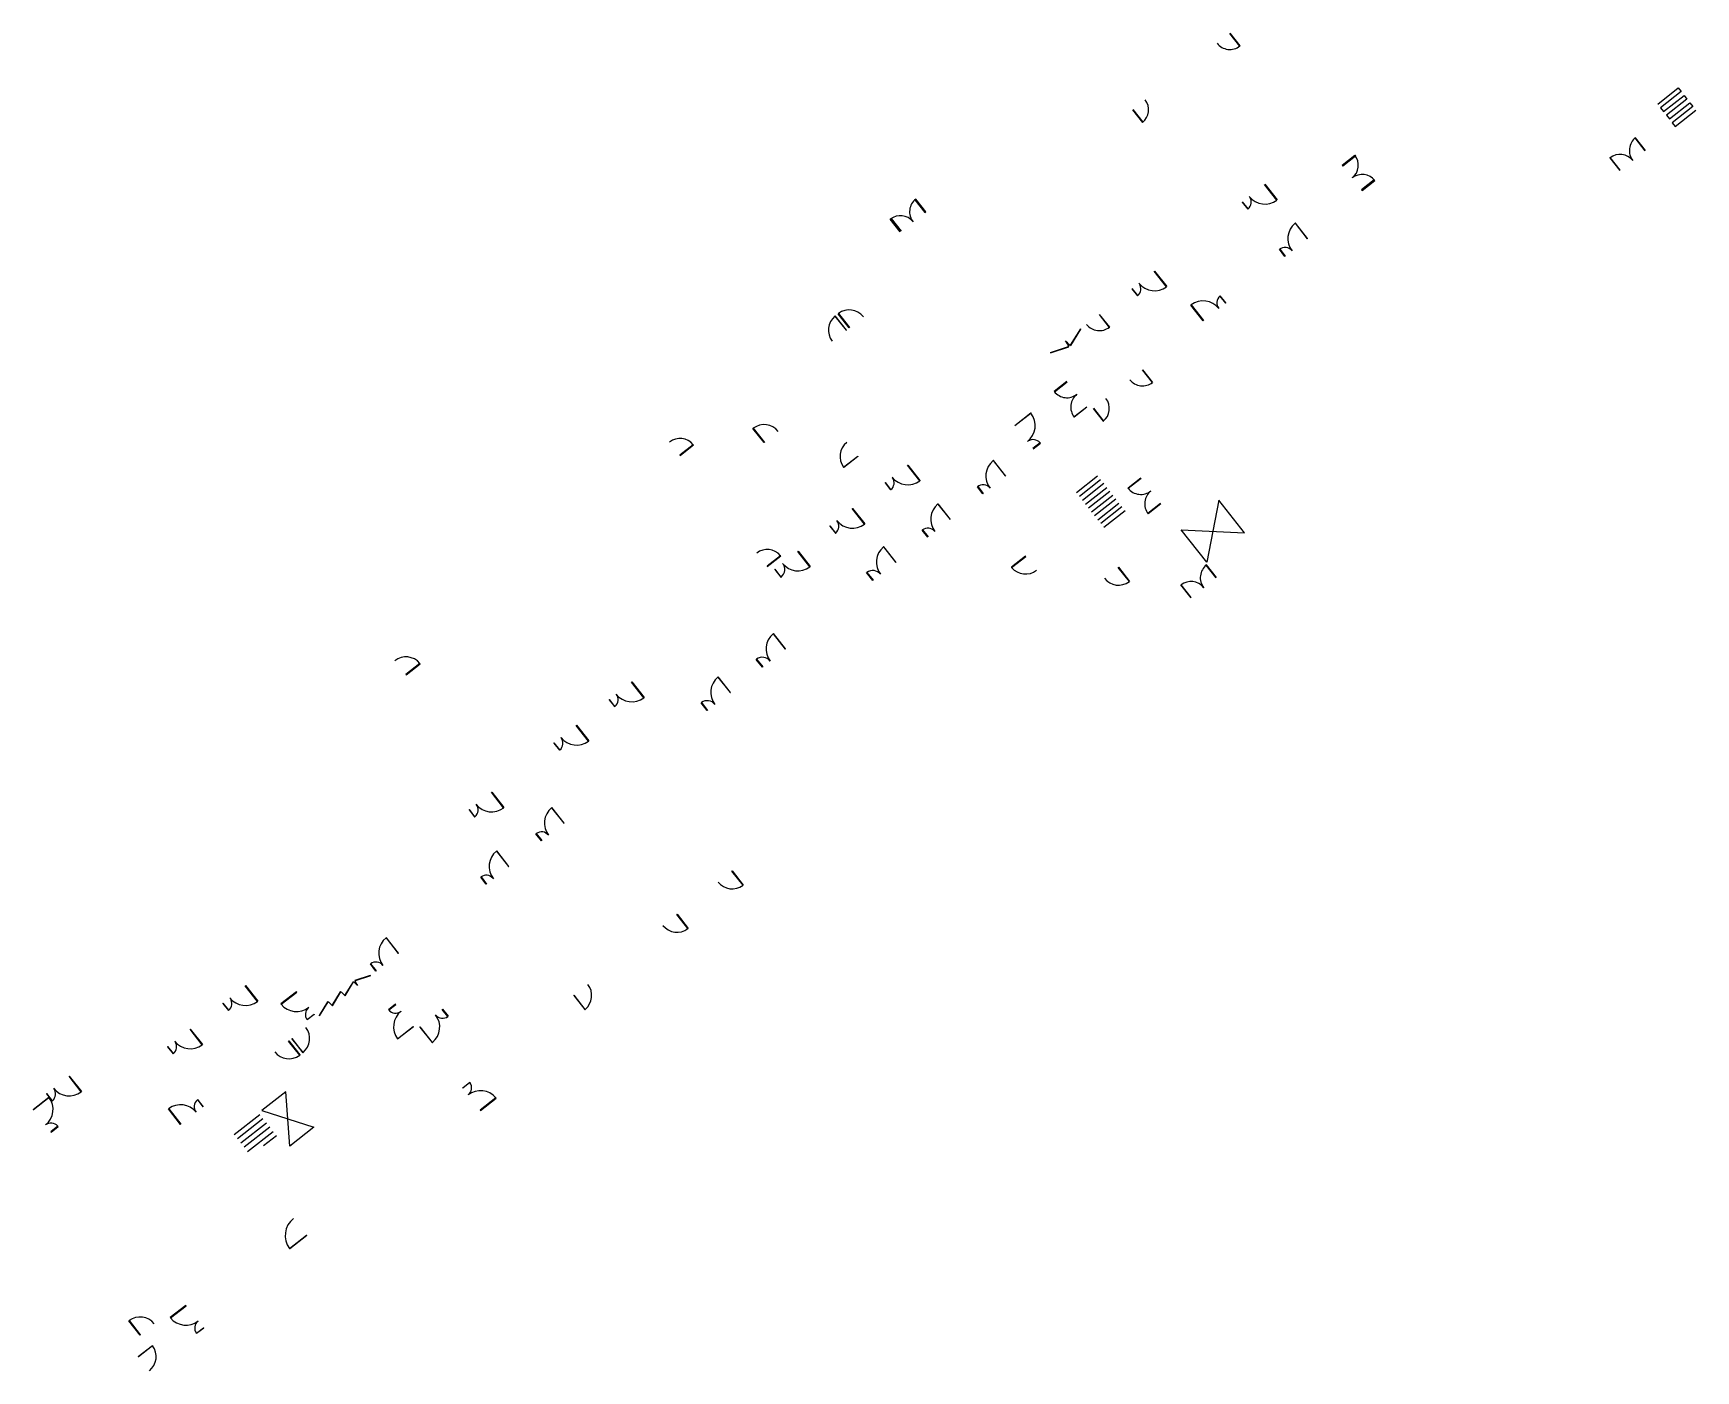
# Model space of a CAD drawing. Header units: metres. Extents: x 2540438.5 to 2540530.9, y 1181223.6 to 1181297.9.
import ezdxf

# ---------------------------------------------------------------- set-up
doc = ezdxf.new("R2010")
doc.units = ezdxf.units.M
doc.header["$LTSCALE"] = 5080
doc.layers.add('HEIG-PORTES', color=130, linetype='Continuous')

msp = doc.modelspace()

# ---------------------------------------------------------------- linework, layer by layer
at = {"layer": 'HEIG-PORTES', "linetype": 'Continuous'}
for p, q in [((2540504.958, 1181297.864), (2540505.514, 1181297.156)), ((2540504.974, 1181297.876), (2540505.53, 1181297.169)), ((2540499.565, 1181293.625), (2540500.121, 1181292.917)), ((2540499.58, 1181293.637), (2540500.136, 1181292.93)), ((2540528.056, 1181291.35), (2540527.5, 1181292.058)), ((2540528.072, 1181291.362), (2540527.516, 1181292.07)), ((2540511.217, 1181290.548), (2540511.925, 1181291.104)), ((2540511.962, 1181291.057), (2540511.254, 1181290.501)), ((2540526.657, 1181290.25), (2540526.101, 1181290.958)), ((2540526.672, 1181290.262), (2540526.116, 1181290.97)), ((2540507.588, 1181288.611), (2540506.908, 1181289.476)), ((2540506.924, 1181289.488), (2540507.604, 1181288.623)), ((2540513, 1181289.736), (2540512.292, 1181289.18)), ((2540512.329, 1181289.132), (2540513.037, 1181289.689)), ((2540487.478, 1181288.628), (2540488.035, 1181287.92)), ((2540488.082, 1181287.958), (2540487.526, 1181288.665)), ((2540505.666, 1181288.5), (2540505.975, 1181288.106)), ((2540505.991, 1181288.119), (2540505.682, 1181288.512)), ((2540512.292, 1181289.18), (2540512.329, 1181289.132)), ((2540486.667, 1181286.845), (2540486.11, 1181287.553)), ((2540486.158, 1181287.59), (2540486.714, 1181286.882)), ((2540488.035, 1181287.92), (2540488.082, 1181287.958)), ((2540505.975, 1181288.106), (2540505.991, 1181288.119)), ((2540508.617, 1181287.334), (2540508.601, 1181287.322)), ((2540508.601, 1181287.322), (2540509.281, 1181286.457)), ((2540509.297, 1181286.469), (2540508.617, 1181287.334)), ((2540508.039, 1181285.48), (2540507.73, 1181285.874)), ((2540507.746, 1181285.886), (2540508.055, 1181285.493)), ((2540509.281, 1181286.457), (2540509.297, 1181286.469)), ((2540501.455, 1181283.791), (2540500.776, 1181284.656)), ((2540500.791, 1181284.668), (2540501.471, 1181283.803)), ((2540508.055, 1181285.493), (2540508.039, 1181285.48)), ((2540499.533, 1181283.68), (2540499.842, 1181283.286)), ((2540499.858, 1181283.299), (2540499.549, 1181283.692)), ((2540499.842, 1181283.286), (2540499.858, 1181283.299)), ((2540502.815, 1181282.774), (2540502.831, 1181282.786)), ((2540502.831, 1181282.786), (2540503.51, 1181281.921)), ((2540504.444, 1181283.291), (2540504.428, 1181283.278)), ((2540504.428, 1181283.278), (2540504.737, 1181282.885)), ((2540504.753, 1181282.897), (2540504.444, 1181283.291)), ((2540504.737, 1181282.885), (2540504.753, 1181282.897)), ((2540483.051, 1181282.172), (2540483.036, 1181282.16)), ((2540483.036, 1181282.16), (2540483.654, 1181281.374)), ((2540483.669, 1181281.386), (2540483.051, 1181282.172)), ((2540483.209, 1181282.296), (2540483.224, 1181282.308)), ((2540483.827, 1181281.51), (2540483.209, 1181282.296)), ((2540483.224, 1181282.308), (2540483.842, 1181281.522)), ((2540497.709, 1181282.246), (2540498.266, 1181281.538)), ((2540497.725, 1181282.258), (2540498.281, 1181281.551)), ((2540503.495, 1181281.909), (2540502.815, 1181282.774)), ((2540503.51, 1181281.921), (2540503.495, 1181281.909)), ((2540483.654, 1181281.374), (2540483.669, 1181281.386)), ((2540483.842, 1181281.522), (2540483.827, 1181281.51)), ((2540496.67, 1181281.453), (2540496.109, 1181280.548)), ((2540496.687, 1181281.443), (2540496.126, 1181280.538)), ((2540495.007, 1181280.145), (2540496.018, 1181280.477)), ((2540495.013, 1181280.126), (2540496.025, 1181280.458)), ((2540500.112, 1181279.173), (2540500.668, 1181278.466)), ((2540500.127, 1181279.186), (2540500.683, 1181278.478)), ((2540495.925, 1181278.529), (2540495.218, 1181277.972)), ((2540495.23, 1181277.957), (2540495.937, 1181278.513)), ((2540495.218, 1181277.972), (2540495.23, 1181277.957)), ((2540493.026, 1181276.084), (2540493.918, 1181276.785)), ((2540493.93, 1181276.769), (2540493.038, 1181276.068)), ((2540493.918, 1181276.785), (2540493.93, 1181276.769)), ((2540496.317, 1181276.573), (2540497.025, 1181277.129)), ((2540496.33, 1181276.557), (2540496.317, 1181276.573)), ((2540497.037, 1181277.113), (2540496.33, 1181276.557)), ((2540497.383, 1181277.029), (2540497.94, 1181276.322)), ((2540497.399, 1181277.042), (2540497.955, 1181276.334)), ((2540478.482, 1181275.923), (2540478.498, 1181275.935)), ((2540479.1, 1181275.137), (2540478.482, 1181275.923)), ((2540478.498, 1181275.935), (2540479.116, 1181275.149)), ((2540475.166, 1181275.019), (2540474.419, 1181274.432)), ((2540474.431, 1181274.417), (2540475.178, 1181275.004)), ((2540475.178, 1181275.004), (2540475.166, 1181275.019)), ((2540479.116, 1181275.149), (2540479.1, 1181275.137)), ((2540494.438, 1181275.122), (2540494.033, 1181274.803)), ((2540494.045, 1181274.787), (2540494.451, 1181275.106)), ((2540494.451, 1181275.106), (2540494.438, 1181275.122)), ((2540474.419, 1181274.432), (2540474.431, 1181274.417)), ((2540483.518, 1181273.763), (2540484.304, 1181274.381)), ((2540483.53, 1181273.747), (2540483.518, 1181273.763)), ((2540484.316, 1181274.365), (2540483.53, 1181273.747)), ((2540484.304, 1181274.381), (2540484.316, 1181274.365)), ((2540487.064, 1181273.879), (2540487.08, 1181273.891)), ((2540487.744, 1181273.014), (2540487.064, 1181273.879)), ((2540487.08, 1181273.891), (2540487.76, 1181273.026)), ((2540491.839, 1181274.147), (2540491.824, 1181274.135)), ((2540491.824, 1181274.135), (2540492.503, 1181273.27)), ((2540492.519, 1181273.282), (2540491.839, 1181274.147)), ((2540485.838, 1181272.915), (2540485.822, 1181272.903)), ((2540485.822, 1181272.903), (2540486.131, 1181272.509)), ((2540486.147, 1181272.522), (2540485.838, 1181272.915)), ((2540487.76, 1181273.026), (2540487.744, 1181273.014)), ((2540491.261, 1181272.293), (2540490.952, 1181272.687)), ((2540490.968, 1181272.699), (2540491.277, 1181272.306)), ((2540492.503, 1181273.27), (2540492.519, 1181273.282)), ((2540500.032, 1181273.158), (2540499.324, 1181272.602)), ((2540500.044, 1181273.142), (2540499.336, 1181272.586)), ((2540486.131, 1181272.509), (2540486.147, 1181272.522)), ((2540488.773, 1181271.737), (2540488.757, 1181271.725)), ((2540488.757, 1181271.725), (2540489.437, 1181270.86)), ((2540489.453, 1181270.872), (2540488.773, 1181271.737)), ((2540491.277, 1181272.306), (2540491.261, 1181272.293)), ((2540501.132, 1181271.759), (2540500.424, 1181271.203)), ((2540501.144, 1181271.743), (2540500.436, 1181271.187)), ((2540483.998, 1181271.469), (2540484.014, 1181271.481)), ((2540484.678, 1181270.604), (2540483.998, 1181271.469)), ((2540484.014, 1181271.481), (2540484.693, 1181270.616)), ((2540482.771, 1181270.505), (2540482.756, 1181270.493)), ((2540482.756, 1181270.493), (2540483.065, 1181270.099)), ((2540483.08, 1181270.112), (2540482.771, 1181270.505)), ((2540483.065, 1181270.099), (2540483.08, 1181270.112)), ((2540484.693, 1181270.616), (2540484.678, 1181270.604)), ((2540487.886, 1181270.277), (2540487.902, 1181270.289)), ((2540488.195, 1181269.883), (2540487.886, 1181270.277)), ((2540487.902, 1181270.289), (2540488.211, 1181269.896)), ((2540480.011, 1181268.854), (2540479.264, 1181268.268)), ((2540479.264, 1181268.268), (2540479.275, 1181268.253)), ((2540479.275, 1181268.253), (2540480.023, 1181268.839)), ((2540480.023, 1181268.839), (2540480.011, 1181268.854)), ((2540493.624, 1181268.834), (2540492.838, 1181268.216)), ((2540492.838, 1181268.216), (2540492.85, 1181268.2)), ((2540492.85, 1181268.2), (2540493.636, 1181268.818)), ((2540493.636, 1181268.818), (2540493.624, 1181268.834)), ((2540498.776, 1181268.202), (2540498.791, 1181268.215)), ((2540499.393, 1181267.416), (2540498.776, 1181268.202)), ((2540498.791, 1181268.215), (2540499.409, 1181267.429)), ((2540504.218, 1181267.621), (2540503.662, 1181268.329)), ((2540504.234, 1181267.634), (2540503.678, 1181268.341)), ((2540499.409, 1181267.429), (2540499.393, 1181267.416)), ((2540502.819, 1181266.521), (2540502.262, 1181267.229)), ((2540502.834, 1181266.534), (2540502.278, 1181267.241)), ((2540459.978, 1181262.867), (2540459.192, 1181262.249)), ((2540459.204, 1181262.233), (2540459.991, 1181262.851)), ((2540459.991, 1181262.851), (2540459.978, 1181262.867)), ((2540459.192, 1181262.249), (2540459.204, 1181262.233)), ((2540471.733, 1181261.829), (2540471.749, 1181261.841)), ((2540472.413, 1181260.964), (2540471.733, 1181261.829)), ((2540471.749, 1181261.841), (2540472.428, 1181260.976)), ((2540470.506, 1181260.865), (2540470.491, 1181260.853)), ((2540470.491, 1181260.853), (2540470.8, 1181260.459)), ((2540470.815, 1181260.472), (2540470.506, 1181260.865)), ((2540472.428, 1181260.976), (2540472.413, 1181260.964)), ((2540470.8, 1181260.459), (2540470.815, 1181260.472)), ((2540468.667, 1181259.419), (2540468.682, 1181259.431)), ((2540469.346, 1181258.554), (2540468.667, 1181259.419)), ((2540468.682, 1181259.431), (2540469.362, 1181258.566)), ((2540467.44, 1181258.455), (2540467.424, 1181258.442)), ((2540467.424, 1181258.442), (2540467.733, 1181258.049)), ((2540467.749, 1181258.062), (2540467.44, 1181258.455)), ((2540467.733, 1181258.049), (2540467.749, 1181258.062)), ((2540469.362, 1181258.566), (2540469.346, 1181258.554)), ((2540463.949, 1181255.711), (2540463.965, 1181255.724)), ((2540464.629, 1181254.846), (2540463.949, 1181255.711)), ((2540463.965, 1181255.724), (2540464.645, 1181254.859)), ((2540462.723, 1181254.747), (2540462.707, 1181254.735)), ((2540462.707, 1181254.735), (2540463.016, 1181254.342)), ((2540463.032, 1181254.354), (2540462.723, 1181254.747)), ((2540463.016, 1181254.342), (2540463.032, 1181254.354)), ((2540464.645, 1181254.859), (2540464.629, 1181254.846)), ((2540467.309, 1181254.867), (2540467.294, 1181254.855)), ((2540467.294, 1181254.855), (2540467.973, 1181253.99)), ((2540467.989, 1181254.002), (2540467.309, 1181254.867)), ((2540466.422, 1181253.407), (2540466.438, 1181253.419)), ((2540466.731, 1181253.013), (2540466.422, 1181253.407)), ((2540466.438, 1181253.419), (2540466.747, 1181253.026)), ((2540467.973, 1181253.99), (2540467.989, 1181254.002)), ((2540464.243, 1181252.457), (2540464.227, 1181252.445)), ((2540464.227, 1181252.445), (2540464.907, 1181251.58)), ((2540464.923, 1181251.592), (2540464.243, 1181252.457)), ((2540466.747, 1181253.026), (2540466.731, 1181253.013)), ((2540464.907, 1181251.58), (2540464.923, 1181251.592)), ((2540463.356, 1181250.997), (2540463.372, 1181251.009)), ((2540463.665, 1181250.603), (2540463.356, 1181250.997)), ((2540463.372, 1181251.009), (2540463.681, 1181250.616)), ((2540463.681, 1181250.616), (2540463.665, 1181250.603)), ((2540477.312, 1181251.332), (2540477.327, 1181251.345)), ((2540477.93, 1181250.546), (2540477.312, 1181251.332)), ((2540477.327, 1181251.345), (2540477.945, 1181250.559)), ((2540477.945, 1181250.559), (2540477.93, 1181250.546)), ((2540474.246, 1181248.922), (2540474.261, 1181248.935)), ((2540474.863, 1181248.136), (2540474.246, 1181248.922)), ((2540474.261, 1181248.935), (2540474.879, 1181248.149)), ((2540474.879, 1181248.149), (2540474.863, 1181248.136)), ((2540458.11, 1181247.637), (2540458.095, 1181247.625)), ((2540458.095, 1181247.625), (2540458.775, 1181246.76)), ((2540458.79, 1181246.772), (2540458.11, 1181247.637)), ((2540458.775, 1181246.76), (2540458.79, 1181246.772)), ((2540457.223, 1181246.177), (2540457.239, 1181246.189)), ((2540457.532, 1181245.783), (2540457.223, 1181246.177)), ((2540457.239, 1181246.189), (2540457.548, 1181245.796)), ((2540450.269, 1181244.959), (2540450.285, 1181244.971)), ((2540450.949, 1181244.094), (2540450.269, 1181244.959)), ((2540450.285, 1181244.971), (2540450.965, 1181244.106)), ((2540455.806, 1181244.42), (2540456.28, 1181245.185)), ((2540455.82, 1181244.411), (2540456.295, 1181245.176)), ((2540457.221, 1181245.532), (2540456.366, 1181245.252)), ((2540457.226, 1181245.516), (2540456.371, 1181245.236)), ((2540457.548, 1181245.796), (2540457.532, 1181245.783)), ((2540449.043, 1181243.995), (2540449.027, 1181243.982)), ((2540449.352, 1181243.602), (2540449.043, 1181243.995)), ((2540450.965, 1181244.106), (2540450.949, 1181244.094)), ((2540453.121, 1181244.631), (2540452.256, 1181243.952)), ((2540452.269, 1181243.936), (2540453.134, 1181244.616)), ((2540453.134, 1181244.616), (2540453.121, 1181244.631)), ((2540454.39, 1181243.308), (2540454.865, 1181244.072)), ((2540454.405, 1181243.299), (2540454.88, 1181244.063)), ((2540455.098, 1181243.864), (2540455.573, 1181244.628)), ((2540455.112, 1181243.855), (2540455.587, 1181244.62)), ((2540468.538, 1181244.436), (2540468.522, 1181244.424)), ((2540468.522, 1181244.424), (2540469.14, 1181243.638)), ((2540469.156, 1181243.65), (2540468.538, 1181244.436)), ((2540449.027, 1181243.982), (2540449.336, 1181243.589)), ((2540449.336, 1181243.589), (2540449.352, 1181243.602)), ((2540452.256, 1181243.952), (2540452.269, 1181243.936)), ((2540453.704, 1181243.08), (2540454.098, 1181243.389)), ((2540453.717, 1181243.064), (2540453.704, 1181243.08)), ((2540454.11, 1181243.373), (2540453.717, 1181243.064)), ((2540454.098, 1181243.389), (2540454.11, 1181243.373)), ((2540458.622, 1181243.944), (2540458.229, 1181243.635)), ((2540458.229, 1181243.635), (2540458.241, 1181243.619)), ((2540458.241, 1181243.619), (2540458.635, 1181243.928)), ((2540458.635, 1181243.928), (2540458.622, 1181243.944)), ((2540461.222, 1181243.646), (2540461.237, 1181243.659)), ((2540461.531, 1181243.253), (2540461.222, 1181243.646)), ((2540461.237, 1181243.659), (2540461.546, 1181243.266)), ((2540461.546, 1181243.266), (2540461.531, 1181243.253)), ((2540469.14, 1181243.638), (2540469.156, 1181243.65)), ((2540447.203, 1181242.549), (2540447.219, 1181242.561)), ((2540447.883, 1181241.684), (2540447.203, 1181242.549)), ((2540447.219, 1181242.561), (2540447.898, 1181241.696)), ((2540458.734, 1181242.022), (2540459.599, 1181242.701)), ((2540459.611, 1181242.686), (2540458.746, 1181242.006)), ((2540459.599, 1181242.701), (2540459.611, 1181242.686)), ((2540459.995, 1181242.682), (2540459.979, 1181242.67)), ((2540459.979, 1181242.67), (2540460.659, 1181241.805)), ((2540460.675, 1181241.818), (2540459.995, 1181242.682)), ((2540445.976, 1181241.585), (2540445.961, 1181241.572)), ((2540445.961, 1181241.572), (2540446.27, 1181241.179)), ((2540446.285, 1181241.192), (2540445.976, 1181241.585)), ((2540447.898, 1181241.696), (2540447.883, 1181241.684)), ((2540452.679, 1181241.893), (2540452.695, 1181241.905)), ((2540453.297, 1181241.106), (2540452.679, 1181241.893)), ((2540452.695, 1181241.905), (2540453.313, 1181241.119)), ((2540452.868, 1181242.041), (2540452.852, 1181242.029)), ((2540452.852, 1181242.029), (2540453.47, 1181241.242)), ((2540453.486, 1181241.255), (2540452.868, 1181242.041)), ((2540453.47, 1181241.242), (2540453.486, 1181241.255)), ((2540458.746, 1181242.006), (2540458.734, 1181242.022)), ((2540460.659, 1181241.805), (2540460.675, 1181241.818)), ((2540446.27, 1181241.179), (2540446.285, 1181241.192)), ((2540453.313, 1181241.119), (2540453.297, 1181241.106)), ((2540440.48, 1181239.936), (2540440.496, 1181239.948)), ((2540441.16, 1181239.071), (2540440.48, 1181239.936)), ((2540440.496, 1181239.948), (2540441.176, 1181239.084)), ((2540462.352, 1181239.295), (2540462.745, 1181239.604)), ((2540462.758, 1181239.588), (2540462.365, 1181239.279)), ((2540462.745, 1181239.604), (2540462.758, 1181239.588)), ((2540438.493, 1181238.095), (2540439.358, 1181238.774)), ((2540439.371, 1181238.759), (2540438.506, 1181238.079)), ((2540439.254, 1181238.972), (2540439.238, 1181238.96)), ((2540439.238, 1181238.96), (2540439.547, 1181238.567)), ((2540439.563, 1181238.579), (2540439.254, 1181238.972)), ((2540439.358, 1181238.774), (2540439.371, 1181238.759)), ((2540439.547, 1181238.567), (2540439.563, 1181238.579)), ((2540441.176, 1181239.084), (2540441.16, 1181239.071)), ((2540447.631, 1181238.638), (2540447.616, 1181238.625)), ((2540447.616, 1181238.625), (2540447.925, 1181238.232)), ((2540447.94, 1181238.244), (2540447.631, 1181238.638)), ((2540462.365, 1181239.279), (2540462.352, 1181239.295)), ((2540464.194, 1181238.732), (2540463.329, 1181238.053)), ((2540463.341, 1181238.037), (2540464.206, 1181238.717)), ((2540464.206, 1181238.717), (2540464.194, 1181238.732)), ((2540438.506, 1181238.079), (2540438.493, 1181238.095)), ((2540446.003, 1181238.121), (2540446.018, 1181238.133)), ((2540446.682, 1181237.256), (2540446.003, 1181238.121)), ((2540446.018, 1181238.133), (2540446.698, 1181237.268)), ((2540447.925, 1181238.232), (2540447.94, 1181238.244)), ((2540463.329, 1181238.053), (2540463.341, 1181238.037)), ((2540439.863, 1181237.161), (2540439.47, 1181236.852)), ((2540439.47, 1181236.852), (2540439.482, 1181236.837)), ((2540439.482, 1181236.837), (2540439.875, 1181237.146)), ((2540439.875, 1181237.146), (2540439.863, 1181237.161)), ((2540446.698, 1181237.268), (2540446.682, 1181237.256)), ((2540452.734, 1181230.366), (2540453.677, 1181231.108)), ((2540453.692, 1181231.089), (2540452.748, 1181230.347)), ((2540453.677, 1181231.108), (2540453.692, 1181231.089)), ((2540452.748, 1181230.347), (2540452.734, 1181230.366)), ((2540446.974, 1181227.208), (2540446.109, 1181226.528)), ((2540446.109, 1181226.528), (2540446.121, 1181226.512)), ((2540446.121, 1181226.512), (2540446.986, 1181227.192)), ((2540446.986, 1181227.192), (2540446.974, 1181227.208)), ((2540443.809, 1181226.348), (2540443.824, 1181226.36)), ((2540444.427, 1181225.562), (2540443.809, 1181226.348)), ((2540443.824, 1181226.36), (2540444.442, 1181225.574)), ((2540444.442, 1181225.574), (2540444.427, 1181225.562)), ((2540447.557, 1181225.657), (2540447.95, 1181225.966)), ((2540447.57, 1181225.641), (2540447.557, 1181225.657)), ((2540447.963, 1181225.95), (2540447.57, 1181225.641)), ((2540447.95, 1181225.966), (2540447.963, 1181225.95)), ((2540444.326, 1181224.363), (2540445.112, 1181224.981)), ((2540445.124, 1181224.965), (2540444.338, 1181224.347)), ((2540445.112, 1181224.981), (2540445.124, 1181224.965)), ((2540444.338, 1181224.347), (2540444.326, 1181224.363))]:
    msp.add_line(p, q, dxfattribs=at)
at = {"layer": 'HEIG-PORTES', "flags": 128}
for points in [[(2540505.53, 1181297.169), (2540505.514, 1181297.156)], [(2540528.747, 1181293.943), (2540529.887, 1181294.839), (2540530.049, 1181294.632), (2540528.909, 1181293.736), (2540529.072, 1181293.529), (2540530.212, 1181294.425), (2540530.374, 1181294.218), (2540529.234, 1181293.322), (2540529.397, 1181293.115), (2540530.537, 1181294.011), (2540530.7, 1181293.804), (2540529.56, 1181292.908), (2540529.722, 1181292.701), (2540530.862, 1181293.598)], [(2540500.121, 1181292.917), (2540500.136, 1181292.93)], [(2540527.5, 1181292.058), (2540527.516, 1181292.07)], [(2540511.925, 1181291.104), (2540511.962, 1181291.057)], [(2540511.217, 1181290.548), (2540511.254, 1181290.501)], [(2540526.101, 1181290.958), (2540526.116, 1181290.97)], [(2540513.037, 1181289.689), (2540513, 1181289.736)], [(2540487.526, 1181288.665), (2540487.478, 1181288.628)], [(2540486.11, 1181287.553), (2540486.158, 1181287.59)], [(2540507.73, 1181285.874), (2540507.746, 1181285.886)], [(2540496.67, 1181281.453), (2540496.687, 1181281.443)], [(2540498.266, 1181281.538), (2540498.281, 1181281.551)], [(2540495.007, 1181280.145), (2540495.013, 1181280.126)], [(2540496.018, 1181280.477), (2540496.025, 1181280.458)], [(2540496.109, 1181280.548), (2540496.126, 1181280.538)], [(2540500.668, 1181278.466), (2540500.683, 1181278.478)], [(2540497.94, 1181276.322), (2540497.955, 1181276.334)], [(2540490.952, 1181272.687), (2540490.968, 1181272.699)], [(2540496.449, 1181272.36), (2540497.629, 1181273.287)], [(2540497.798, 1181273.071), (2540496.619, 1181272.144)], [(2540497.967, 1181272.856), (2540496.788, 1181271.929)], [(2540496.957, 1181271.713), (2540498.136, 1181272.64)], [(2540498.306, 1181272.425), (2540497.126, 1181271.498)], [(2540497.296, 1181271.283), (2540498.475, 1181272.21)], [(2540498.644, 1181271.994), (2540497.465, 1181271.067)], [(2540497.634, 1181270.852), (2540498.814, 1181271.779)], [(2540499.336, 1181272.586), (2540499.324, 1181272.602)], [(2540498.983, 1181271.563), (2540497.804, 1181270.636)], [(2540499.152, 1181271.348), (2540497.973, 1181270.421)], [(2540500.424, 1181271.203), (2540500.436, 1181271.187)], [(2540503.662, 1181268.329), (2540503.678, 1181268.341)], [(2540502.262, 1181267.229), (2540502.278, 1181267.241)], [(2540456.295, 1181245.176), (2540456.28, 1181245.185)], [(2540456.371, 1181245.236), (2540456.366, 1181245.252)], [(2540457.226, 1181245.516), (2540457.221, 1181245.532)], [(2540454.88, 1181244.063), (2540454.865, 1181244.072)], [(2540455.587, 1181244.62), (2540455.573, 1181244.628)], [(2540455.82, 1181244.411), (2540455.806, 1181244.42)], [(2540454.405, 1181243.299), (2540454.39, 1181243.308)], [(2540455.112, 1181243.855), (2540455.098, 1181243.864)], [(2540449.663, 1181236.7), (2540451.078, 1181237.812)], [(2540451.257, 1181237.572), (2540449.848, 1181236.465)], [(2540450.033, 1181236.23), (2540451.448, 1181237.342)], [(2540451.633, 1181237.107), (2540450.218, 1181235.995)], [(2540450.402, 1181235.76), (2540451.817, 1181236.872)], [(2540451.295, 1181236.081), (2540452.002, 1181236.637)]]:
    msp.add_lwpolyline(points, dxfattribs=at)
for points in [[(2540504.365, 1181271.934), (2540503.702, 1181268.488), (2540502.281, 1181270.296), (2540505.786, 1181270.126)], [(2540452.744, 1181236.049), (2540452.527, 1181239.076), (2540451.19, 1181238.026), (2540454.081, 1181237.099)]]:
    msp.add_lwpolyline(points, close=True, dxfattribs=at)
at = {"layer": 'HEIG-PORTES', "linetype": 'Continuous', "flags": 128}
for points in [[(2540480.987, 1181269.102), (2540481.66, 1181268.245), (2540481.644, 1181268.233), (2540480.971, 1181269.09), (2540480.987, 1181269.102)], [(2540486.426, 1181268.493), (2540485.752, 1181269.35), (2540485.737, 1181269.338), (2540486.41, 1181268.481), (2540486.426, 1181268.493)], [(2540479.697, 1181268.089), (2540480.037, 1181267.656), (2540480.053, 1181267.669), (2540479.713, 1181268.101), (2540479.697, 1181268.089)], [(2540485.136, 1181267.48), (2540484.797, 1181267.912), (2540484.812, 1181267.924), (2540485.152, 1181267.492), (2540485.136, 1181267.48)], [(2540480.293, 1181263.673), (2540479.62, 1181264.53), (2540479.604, 1181264.518), (2540480.278, 1181263.661), (2540480.293, 1181263.673)], [(2540479.004, 1181262.66), (2540478.664, 1181263.092), (2540478.68, 1181263.104), (2540479.02, 1181262.672), (2540479.004, 1181262.66)], [(2540477.227, 1181261.263), (2540476.553, 1181262.12), (2540476.538, 1181262.108), (2540477.211, 1181261.251), (2540477.227, 1181261.263)], [(2540475.938, 1181260.25), (2540475.598, 1181260.682), (2540475.613, 1181260.694), (2540475.953, 1181260.262), (2540475.938, 1181260.25)]]:
    msp.add_lwpolyline(points, dxfattribs=at)
at = {"layer": 'HEIG-PORTES', "linetype": 'Continuous'}
for centre, radius, start, end in [((2540504.974, 1181297.876), 0.9, 218.16653, 308.16653), ((2540499.565, 1181293.625), 0.9, 308.16653, 38.16653), ((2540528.072, 1181291.362), 0.9, 128.16653, 218.16653), ((2540526.657, 1181290.25), 0.9, 38.16653, 128.16653), ((2540505.666, 1181288.5), 0.5, 310.45713, 33.57752), ((2540506.924, 1181289.488), 1.1, 218.16654, 307.26807), ((2540509.297, 1181286.469), 1.1, 129.06499, 218.16653), ((2540508.039, 1181285.48), 0.5, 38.16653, 128.16653), ((2540499.533, 1181283.68), 0.5, 310.45713, 33.57752), ((2540500.791, 1181284.668), 1.1, 218.16654, 307.26807), ((2540503.495, 1181281.909), 1.1, 38.16654, 127.26807), ((2540504.753, 1181282.897), 0.5, 130.45713, 218.1665), ((2540483.669, 1181281.386), 1, 129.35114, 218.16654), ((2540483.827, 1181281.51), 1, 38.16654, 126.98193), ((2540497.725, 1181282.258), 0.9, 218.16653, 308.16653), ((2540495.013, 1181280.126), 1.065, 18.16653, 38.16653), ((2540496.687, 1181281.443), 1.065, 218.16653, 238.16653), ((2540500.127, 1181279.186), 0.9, 218.16653, 308.16653), ((2540495.927, 1181278.523), 0.894, 217.80862, 308.30553), ((2540497.037, 1181277.113), 0.9, 128.16653, 218.16653), ((2540497.383, 1181277.029), 0.9, 308.16653, 38.16653), ((2540493.026, 1181276.084), 1.134, 308.16654, 37.26808), ((2540479.1, 1181275.137), 1, 38.16654, 126.98193), ((2540474.431, 1181274.417), 0.95, 39.35113, 128.16653), ((2540484.316, 1181274.365), 1, 128.16653, 216.98192), ((2540494.045, 1181274.787), 0.516, 40.45713, 123.57752), ((2540492.519, 1181273.282), 1.1, 129.06499, 218.16653), ((2540485.822, 1181272.903), 0.5, 310.45713, 33.57752), ((2540487.08, 1181273.891), 1.1, 218.16654, 307.26807), ((2540491.261, 1181272.293), 0.5, 38.16653, 128.16653), ((2540489.453, 1181270.872), 1.1, 129.06499, 218.16654), ((2540500.032, 1181273.158), 0.9, 218.16653, 308.16653), ((2540501.144, 1181271.743), 0.9, 128.16653, 218.16653), ((2540482.756, 1181270.493), 0.5, 310.45713, 38.1665), ((2540484.014, 1181271.481), 1.1, 218.16654, 307.26807), ((2540488.195, 1181269.883), 0.5, 42.75552, 125.87592), ((2540479.275, 1181268.253), 0.95, 39.28769, 128.10308), ((2540486.426, 1181268.493), 1.09, 129.23406, 218.15999), ((2540479.695, 1181268.089), 0.552, 310.41256, 38.04232), ((2540480.987, 1181269.102), 1.09, 218.17306, 307.09899), ((2540485.136, 1181267.478), 0.552, 38.29073, 125.9205), ((2540493.624, 1181268.834), 1, 219.35113, 308.16653), ((2540504.234, 1181267.634), 0.9, 128.16653, 218.16653), ((2540498.791, 1181268.215), 1, 218.16654, 306.98193), ((2540502.819, 1181266.521), 0.9, 38.16653, 128.16653), ((2540480.294, 1181263.673), 1.09, 129.23406, 218.15999), ((2540459.204, 1181262.233), 1, 39.35113, 128.16653), ((2540479.003, 1181262.658), 0.552, 38.29073, 125.9205), ((2540477.227, 1181261.263), 1.09, 129.23406, 218.15999), ((2540470.491, 1181260.853), 0.5, 310.45713, 38.16653), ((2540471.749, 1181261.841), 1.1, 218.16654, 307.26807), ((2540475.937, 1181260.248), 0.552, 38.29073, 125.9205), ((2540467.424, 1181258.442), 0.5, 310.45713, 38.1665), ((2540468.682, 1181259.431), 1.1, 218.16654, 307.26807), ((2540462.707, 1181254.735), 0.5, 310.45713, 38.16653), ((2540463.965, 1181255.724), 1.1, 218.16654, 307.26807), ((2540467.989, 1181254.002), 1.1, 129.06499, 218.16654), ((2540466.731, 1181253.013), 0.5, 38.1665, 125.87592), ((2540464.923, 1181251.592), 1.1, 129.06499, 218.16654), ((2540463.665, 1181250.603), 0.5, 42.75552, 125.87592), ((2540477.327, 1181251.345), 1, 218.16654, 306.98193), ((2540474.261, 1181248.935), 1, 218.16654, 306.98193), ((2540458.79, 1181246.772), 1.1, 129.06499, 218.16654), ((2540457.532, 1181245.786), 0.497, 37.85487, 125.9961), ((2540455.806, 1181244.42), 0.9, 38.16653, 58.16653), ((2540457.221, 1181245.532), 0.9, 198.16653, 218.16653), ((2540468.522, 1181244.424), 1, 309.35114, 38.16654), ((2540449.027, 1181243.982), 0.5, 310.45713, 33.57752), ((2540450.285, 1181244.971), 1.1, 218.16654, 307.26807), ((2540454.39, 1181243.308), 0.9, 38.16653, 58.16653), ((2540455.098, 1181243.864), 0.9, 38.16653, 58.16653), ((2540453.121, 1181244.631), 1.1, 219.065, 308.16653), ((2540454.11, 1181243.373), 0.5, 132.75553, 215.87593), ((2540458.622, 1181243.944), 0.5, 220.45714, 308.16652), ((2540459.611, 1181242.686), 1.1, 128.16653, 217.26807), ((2540459.979, 1181242.67), 1.1, 309.06499, 38.16654), ((2540461.237, 1181243.659), 0.5, 218.16653, 305.87592), ((2540452.852, 1181242.029), 1, 309.35114, 38.16654), ((2540445.961, 1181241.572), 0.5, 310.45713, 33.57752), ((2540447.219, 1181242.561), 1.1, 218.16654, 307.26807), ((2540452.695, 1181241.905), 1, 218.16654, 306.98193), ((2540462.352, 1181239.295), 0.5, 308.17889, 35.86356), ((2540438.493, 1181238.095), 1.1, 308.16653, 37.26807), ((2540439.238, 1181238.96), 0.5, 310.4695, 38.15413), ((2540440.496, 1181239.948), 1.1, 218.16654, 307.26807), ((2540447.94, 1181238.244), 0.5, 130.45713, 218.1665), ((2540463.341, 1181238.037), 1.1, 39.065, 128.16653), ((2540446.682, 1181237.256), 1.1, 38.16654, 127.26807), ((2540439.482, 1181236.837), 0.5, 40.45714, 128.16652), ((2540453.692, 1181231.089), 1.2, 128.16653, 216.98192), ((2540444.427, 1181225.562), 1, 38.16654, 126.98193), ((2540446.974, 1181227.208), 1.1, 219.065, 308.16653), ((2540447.963, 1181225.95), 0.5, 128.17889, 215.86356), ((2540444.326, 1181224.363), 1, 308.16653, 36.98192)]:
    msp.add_arc(centre, radius, start, end, dxfattribs=at)
at = {"layer": 'HEIG-PORTES'}
for centre, start, end in [((2540511.217, 1181290.548), 308.16653, 38.16497), ((2540512.329, 1181289.132), 38.16653, 128.16653), ((2540488.082, 1181287.958), 128.16653, 218.16653), ((2540486.667, 1181286.845), 38.16653, 128.16497)]:
    msp.add_arc(centre, 0.9, start, end, dxfattribs=at)

doc.saveas('drawing.dxf')
